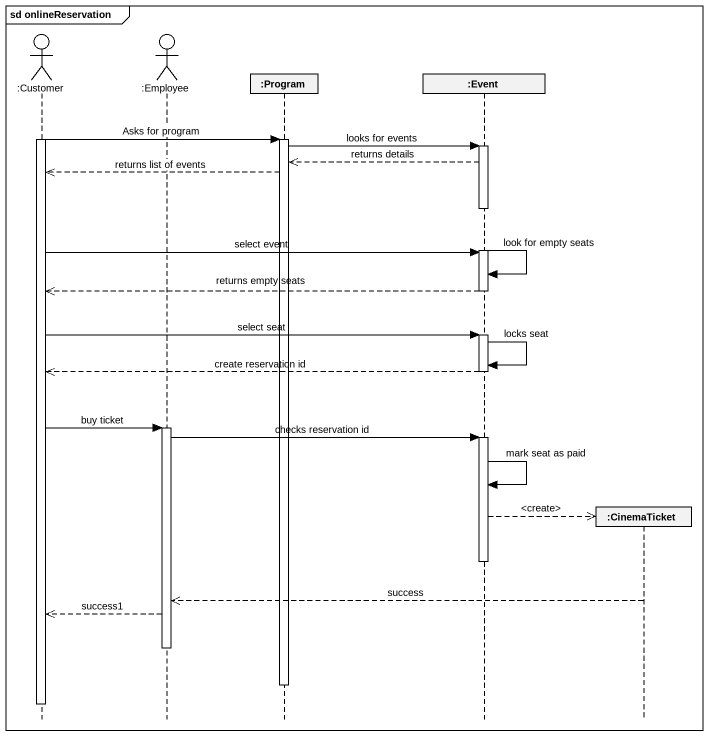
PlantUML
@startuml
mainframe sd onlineReservation
hide footbox
actor ":Customer" as Customer
actor ":Employee" as Employee
participant ":Program" as Program
participant ":Event" as Event
participant ":CinemaTicket" as CinemaTicket

activate Customer
Customer -> Program : Asks for program
activate Program
Program -> Event : looks for events
activate Event
Event -->> Program : returns details
Program -->> Customer : returns list of events
Customer -> Event : select event
Event -> Event : look for empty seats
Event -->> Customer : returns empty seats
deactivate Event
Customer -> Event : select seat
activate Event
Event -> Event : locks seat
Event -->> Customer : create reservation id
deactivate Event
Customer -> Employee : buy ticket
activate Employee
Employee -> Event : checks reservation id
activate Event
Event -> Event : mark seat as paid
Event -->> CinemaTicket ** : <create>
deactivate Event
CinemaTicket -->> Employee : success
Employee -->> Customer : success1
deactivate Employee
deactivate Program
deactivate Customer
@enduml
